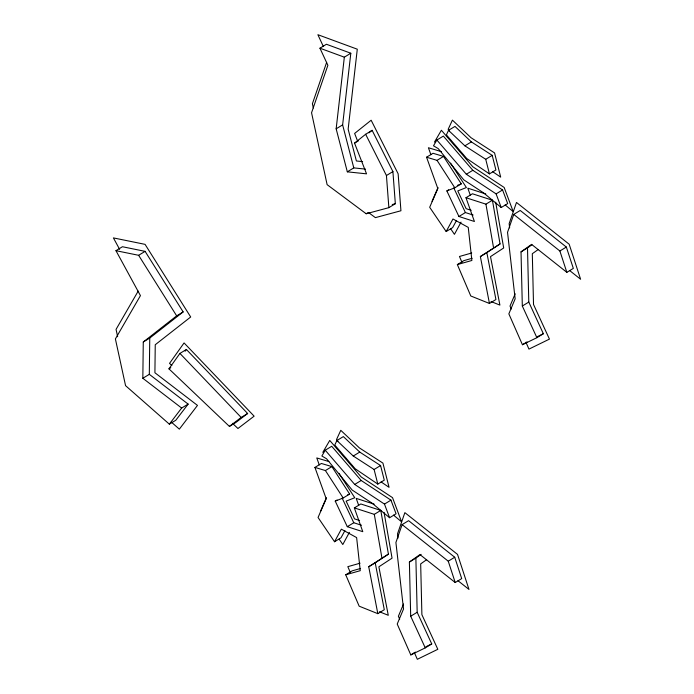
<?xml version="1.0" encoding="UTF-8"?>
<svg xmlns="http://www.w3.org/2000/svg" width="694" height="694" viewBox="0 0 694 694"><rect width="100%" height="100%" fill="white"/><g stroke="black" fill="none" stroke-linecap="round" stroke-linejoin="round"><path stroke-width="1.04" d="M188.135 404.099L181.655 408.046L142.834 378.273L143.276 341.995L176.666 315.865L183.147 311.918L145.098 251.358L122.43 246.734L115.959 250.681L140.44 295.627L115.395 338.932L125.562 385.656L169.345 424.164L175.816 420.226L188.135 404.099L149.314 374.335L149.757 338.056L183.147 311.918M350.817 53.23L326.423 44.26L319.943 48.198L327.88 65.288L311.554 112.766L327.117 184.656L366.18 213.761L388.866 207.653L395.337 203.715L392.908 171.583L372.123 130.325L365.643 134.263L354.547 143.129L366.536 173.838L347.321 171.834L336.156 128.815L344.337 57.177L350.817 53.23L342.628 124.877L353.793 167.896L365.538 169.119M326.64 62.356L312.404 103.744L313.315 107.943M425.257 647.875L410.692 616.211L409.391 562.053L419.948 554.567L455.221 582.535L461.701 578.596L454.726 557.247L408.593 520.665L402.121 524.612L395.91 542.508L403.526 609.02L397.22 624.036L410.813 654.919L425.257 647.875L431.737 643.928L417.172 612.273L415.871 558.106L421.145 554.367M536.887 337.683L522.322 306.019L521.021 251.861L531.578 244.375L566.851 272.343L573.331 268.404L566.347 247.055L520.222 210.473L513.751 214.42L507.531 232.317L515.156 298.828L508.849 313.844L522.435 344.727L536.887 337.683L543.359 333.736L528.793 302.081L527.501 247.914L531.899 244.8M515.174 293.796L510.012 306.071L511.305 309.004M403.544 603.988L398.391 616.263L399.675 619.195M432.024 201.338L438.035 187.545M320.394 511.53L326.406 497.737M448.506 130.342L446.407 134.87L466.784 158.544L489.435 173.899L495.906 169.961L492.202 155.361L471.365 141.888L454.978 126.403L448.506 130.342L464.893 145.835L485.731 159.299L489.435 173.899M336.876 440.534L334.786 445.062L355.154 468.736L377.805 484.091L384.276 480.153L380.572 465.553L359.735 452.08L343.348 436.595L336.876 440.534L353.263 456.027L374.101 469.491L377.805 484.091M446.858 190.928L454.804 187.796L461.276 183.858L443.509 156.41L433.021 153.279L426.55 157.217L437.836 188.551L429.681 207.28L446.164 231.553L452.982 218.983L468.259 227.398L471.877 260.476L457.355 264.588L470.792 295.982L489.452 303.469L495.932 299.522L486.832 252.607L500.053 243.941L492.41 200.219L472.449 193.782L465.969 197.721L474.418 221.49L458.925 216.493L446.858 190.928L448.714 189.8M456.539 220.432L452.635 227.615L446.164 231.553M461.042 222.141L454.431 234.329L450.796 228.985M335.237 501.12L343.174 497.988L349.646 494.05L331.879 466.602L321.391 463.471L314.92 467.409L326.206 498.743L318.052 517.472L334.534 541.745L341.353 529.175L356.629 537.59L360.247 570.676L345.725 574.788L359.162 606.174L377.822 613.661L384.303 609.714L375.202 562.799L388.423 554.133L380.78 510.411L360.819 503.974L354.348 507.913L362.788 531.682L347.295 526.685L335.237 501.12L337.084 499.992M344.909 530.624L341.006 537.807L334.534 541.745M349.42 532.333L342.801 544.53L339.166 539.177M138.184 291.116L116.054 329.39L117.65 336.729M434.435 142.157L441.375 130.255L472.822 166.777L504.156 187.449L513.213 211.635L505.154 204.93M436.873 140.032L433.498 145.801L438.183 148.585L463.8 179.859L483.683 192.949L501.215 207.532L507.687 203.594L502.577 189.948L472.814 170.299L443.345 136.085L436.873 140.032L466.333 174.246L496.106 193.886L501.215 207.532M322.805 452.349L329.745 440.447L361.192 476.969L392.526 497.641L401.583 521.827L393.524 515.121M325.243 450.224L321.877 456.001L326.553 458.777L352.179 490.051L372.053 503.141L389.586 517.733L396.066 513.786L390.948 500.14L361.184 480.491L331.715 446.277L325.243 450.224L354.703 484.438L384.476 504.087L389.586 517.733M168.946 368.844L179.92 353.42L186.4 349.481L247.637 413.494L235.873 422.464L229.393 426.402L168.946 368.844L170.793 367.716M185.177 351.19L186.4 349.481M169.345 424.164L181.655 408.046M368.948 132.858L372.123 130.325M229.393 426.402L241.165 417.441L247.637 413.494M538.258 249.493L532.307 253.718L533.521 304.484L549.448 339.106L528.949 349.108L525.939 342.263M426.628 559.685L420.677 563.91L421.891 614.676L437.827 649.298L417.328 659.3L414.309 652.455M489.452 303.469L480.361 256.554L500.053 243.941M377.822 613.661L368.731 566.746L388.423 554.133M336.156 128.815L342.628 124.877M115.959 250.681L138.627 255.297L145.098 251.358M354.547 143.129L358.243 140.882M347.321 171.834L353.793 167.896M388.866 207.653L386.437 175.53L392.908 171.583M426.55 157.217L437.038 160.357L443.509 156.41M464.893 145.835L471.365 141.888M143.276 341.995L149.757 338.056M366.18 213.761L368.028 212.633M485.731 159.299L492.202 155.361M466.333 174.246L472.814 170.299M142.834 378.273L149.314 374.335M458.925 216.493L465.405 212.555L473.143 215.053M496.106 193.886L502.577 189.948M465.969 197.721L485.93 204.157L492.41 200.219M457.355 264.588L463.826 260.649L472.128 258.298M480.361 256.554L486.832 252.607M521.021 251.861L527.501 247.914M513.751 214.42L559.876 250.994L566.347 247.055M522.322 306.019L528.793 302.081M522.435 344.727L527.058 341.908M314.92 467.409L325.408 470.549L331.879 466.602M353.263 456.027L359.735 452.08M374.101 469.491L380.572 465.553M354.703 484.438L361.184 480.491M347.295 526.685L353.775 522.747L361.522 525.245M384.476 504.087L390.948 500.14M354.348 507.913L374.3 514.349L380.78 510.411M345.725 574.788L352.205 570.841L360.498 568.49M368.731 566.746L375.202 562.799M409.391 562.053L415.871 558.106M402.121 524.612L448.246 561.186L454.726 557.247M410.692 616.211L417.172 612.273M410.813 654.919L415.437 652.1M537.581 336.555L543.359 333.736M425.951 646.747L431.737 643.928M457.303 185.419L461.276 183.858M347.659 494.831L349.646 494.05M471.712 252.998L459.454 256.476L461.97 262.341M360.091 563.19L347.824 566.668L350.34 572.533M392.24 204.548L395.337 203.715M362.641 161.633L356.395 160.982L348.145 129.188L357.289 49.196L317.878 34.7L323.352 46.498M441.531 151.674L428.398 147.744L430.913 154.719M328.895 461.562L316.768 457.936L319.283 464.919M485.774 193.973L467.817 188.178L470.28 195.109M471.217 210.317L466.16 208.686L457.78 190.937L466.385 187.545L450.579 163.125M374.144 504.165L356.196 498.37L358.659 505.301M359.587 520.509L354.53 518.886L346.159 501.129L354.755 497.737L338.95 473.317M319.943 48.198L344.337 57.177M491.014 301.534L499.897 305.1L490.502 256.624L503.688 247.975L495.681 202.188M379.384 611.735L388.276 615.292L378.872 566.816L392.058 558.167L384.06 512.38M492.723 171.73L500.695 177.135L494.553 152.914L470.992 137.69L452.419 120.131L448.142 129.362L449.539 130.984M381.093 481.922L389.065 487.327L382.923 463.106L359.362 447.882L340.789 430.323L336.512 439.554L337.909 441.176M368.488 212.503L375.393 217.638L400.932 210.759L398.139 173.795L371.151 120.236L354.625 133.439L357.696 141.307M569.601 270.513L580.6 279.24L569.167 244.219L516.492 202.457L509.153 223.615L509.639 227.901M457.971 580.705L468.979 589.432L457.537 554.411L404.871 512.649L397.523 533.807L398.009 538.093M171.305 422.073L179.338 429.144L197.478 405.4L154.909 372.747L155.248 344.736L190.694 316.993L145.063 244.357L113.4 237.903L119.62 249.32M171.86 365.591L169.536 363.37L184.075 342.94L254.125 416.166L237.938 428.502L232.499 423.323M179.92 353.42L241.165 417.441M437.038 160.357L454.804 187.796M325.408 470.549L343.174 497.988M138.627 255.297L176.666 315.865M365.643 134.263L386.437 175.53M453.781 187.935L465.405 212.555M342.151 498.127L353.775 522.747M559.876 250.994L566.851 272.343M448.246 561.186L455.221 582.535M485.93 204.157L493.573 247.888M374.3 514.349L381.943 558.08"/></g></svg>
